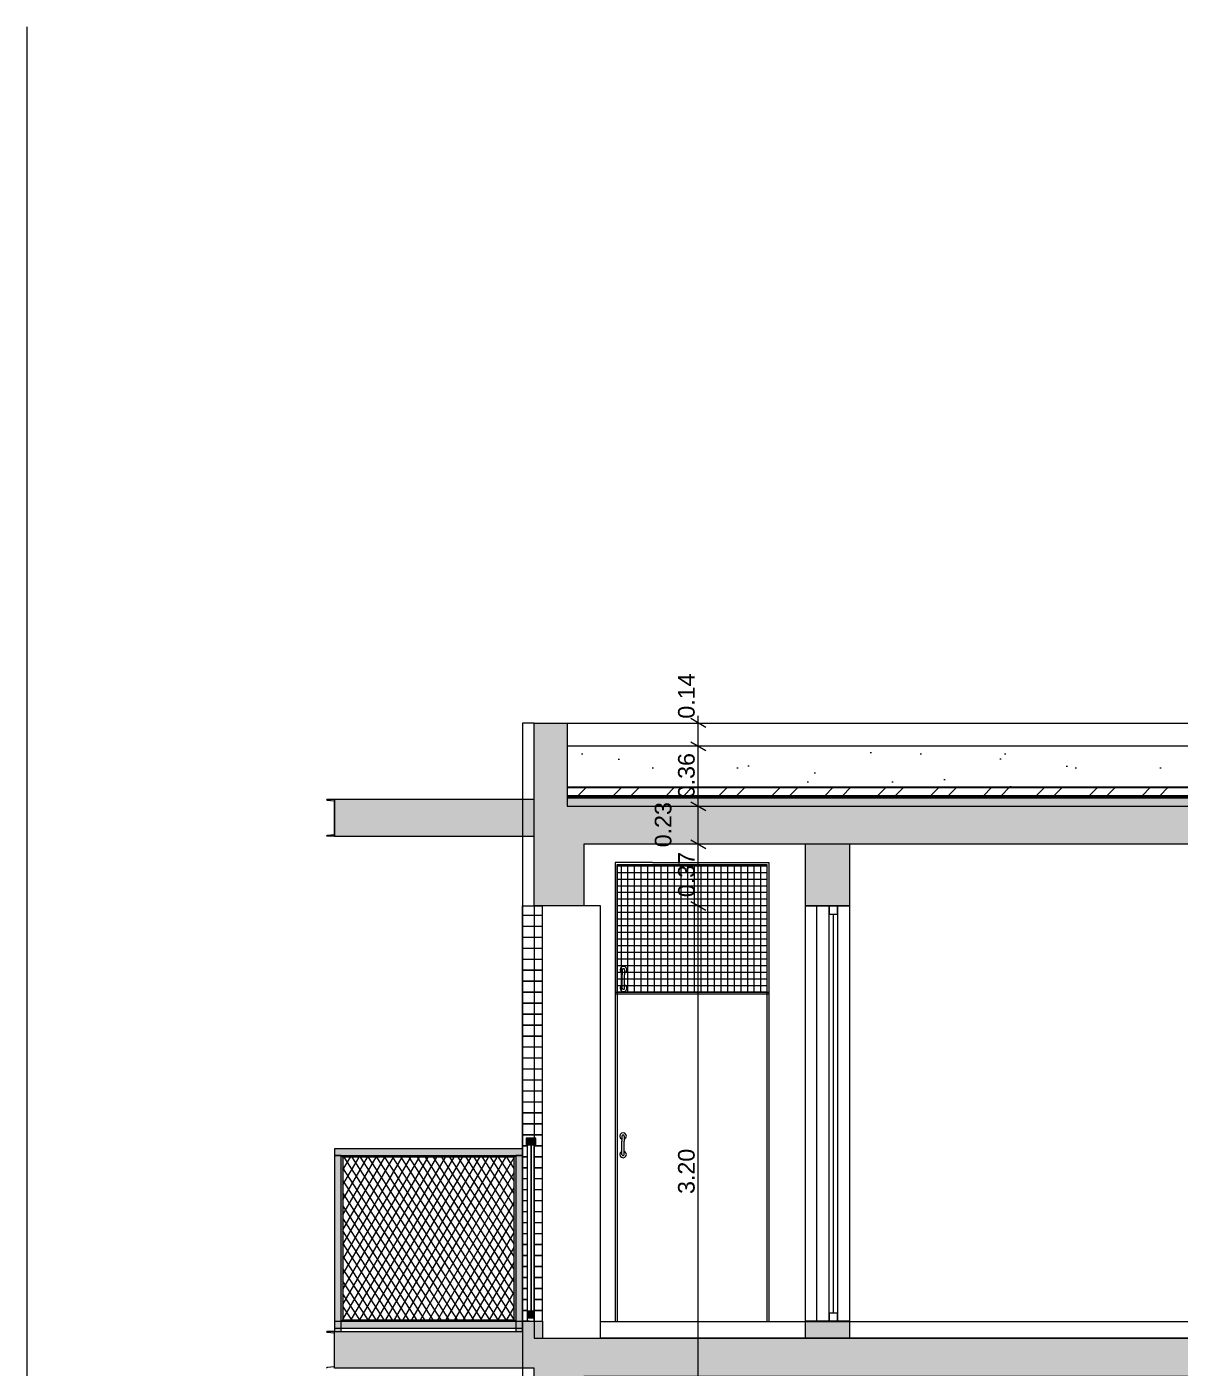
# Model space of a CAD drawing. Header units: millimetres. Extents: x 476244520 to 476657119, y 4620824743 to 4621446928.
# Drawn here: x 476521630 to 476528569, y 4621133089 to 4621141157 of the extents above; entities that cross this region are included whole.
import ezdxf

# ---------------------------------------------------------------- set-up
doc = ezdxf.new("R2010")
doc.units = ezdxf.units.MM
doc.header["$MEASUREMENT"] = 0
for name, color, linetype, lineweight in [('0_0 Architecture_Pen_No__7', 7, 'Continuous', 0), ('2D Drafting - General_Pen_No__250_Pen_No__7', 7, 'Continuous', 0), ('2D Drafting - General_Pen_No__250_Pen_No__7_Pen_No__250', 7, 'Continuous', 0), ('2D Drafting - General_Pen_No__250_Pen_No__7_Pen_No__7', 7, 'Continuous', 0), ('Dimensioning - General_Pen_No__142', 142, 'Continuous', 0), ('gegmebi_Pen_No__7_Pen_No__250', 7, 'Continuous', 0), ('gegmebi_Pen_No__7_Pen_No__7', 7, 'Continuous', 0), ('kar-panjara_Pen_No__7_Pen_No__250', 7, 'Continuous', 0), ('New_2D Drafting - General_Pen_No__250', 7, 'Continuous', 0), ('New_2D Drafting - General_Pen_No__250_Pen_No__7_Pen_No__250', 7, 'Continuous', 0), ('New_2D Drafting - General_Pen_No__30_Pen_No__9_Pen_No__9_Pen_No__255', 255, 'Continuous', 0), ('New_2D Drafting - General_Pen_No__30_Pen_No__9_Pen_No__9_Pen_No__4', 7, 'Continuous', 0), ('New_2D Drafting - General_Pen_No__30_Pen_No__9_Pen_No__9_Pen_No__7', 7, 'Continuous', 0), ('New_2D Drafting - General_Pen_No__4', 7, 'Continuous', 0), ('New_2D Drafting - General_Pen_No__7', 7, 'Continuous', 0), ('New_reg_nak_Pen_No__7', 7, 'Continuous', 0), ('New_Structural - Bearing_Pen_No__1', 1, 'Continuous', 0), ('New_Structural - Bearing_Pen_No__250', 7, 'Continuous', 0), ('Structural - Bearing_Pen_No__250', 7, 'Continuous', 0), ('Structural - Bearing_Pen_No__7', 7, 'Continuous', 0)]:
    doc.layers.add(name, color=color, linetype=linetype, lineweight=lineweight)
doc.layers.add('Dimensioning - General', color=7, linetype='Continuous')
doc.layers.add('New_2D Drafting - General_Pen_No__254', color=7, linetype='Continuous', lineweight=0, true_color=0xcccccc)
doc.styles.add('GENERATED_STYLE_2', font='arial.ttf')
doc.dimstyles.new('GENERATED_STYLE__13', dxfattribs={"dimtxt": 100, "dimasz": 68.640772, "dimexe": 0.18, "dimexo": 0.0625, "dimgap": 0.09, "dimtad": 1, "dimlfac": 0.001, "dimzin": 0, "dimdsep": 46, "dimtxsty": 'GENERATED_STYLE_2', "dimblk": 'ARROWHEAD_2', "dimblk1": 'ARROWHEAD_2', "dimblk2": 'ARROWHEAD_2', "dimcen": 0.09, "dimse1": 1, "dimse2": 1, "dimclrd": 142, "dimclre": 142, "dimclrt": 142, "dimadec": 0, "dimazin": 0, "dimtfac": 1, "dimtdec": 4, "dimtmove": 0, "dimatfit": 3, "dimfxl": 1, "dimtolj": 1, "dimtzin": 0, "dimarcsym": 0})
pattern_1 = [(60, (476844527.15, 4621385791.044), (-38.971143, 22.5), []), (122.833095, (476844527.15, 4621385791.044), (36.8060797, 18.75), [])]
pattern_2 = [(45, (476844527.15, 4621385791.04), (-459.6194, 459.6194), []), (45, (476844435.2, 4621385883), (-459.6194, 459.6194), [])]

# ---------------------------------------------------------------- blocks, each defined once
blk = doc.blocks.new('*D592', base_point=(476844527.1, 4621385791))
at = {"layer": 'Dimensioning - General_Pen_No__142', "color": 142, "linetype": 'Continuous', "lineweight": 0, "transparency": 16777216}
for p, q in [((476525624.4, 4621135896), (476525714.7, 4621135843.8)), ((476525669.6, 4621132669.9), (476525669.6, 4621135869.9)), ((476525624.4, 4621132696), (476525714.7, 4621132643.8))]:
    blk.add_line(p, q, dxfattribs=at)
at = {"layer": 'Dimensioning - General_Pen_No__142', "color": 142, "lineweight": 0, "transparency": 16777216, "insert": (476525649.6, 4621134136.9), "char_height": 100, "attachment_point": 7, "rotation": 90, "style": 'GENERATED_STYLE_2'}
blk.add_mtext('\\A1;{\\pql;\\fArial CYR|b0|i0|c204|p34;3.20}', dxfattribs=at)
blk = doc.blocks.new('ARROWHEAD_2')
at = {"color": 0, "linetype": 'Continuous', "lineweight": 0}
for p, q in [((0, 0), (-1, 0)), ((-0.38, -0.66), (0.38, 0.66))]:
    blk.add_line(p, q, dxfattribs=at)
blk = doc.blocks.new('*D593', base_point=(476844527.1, 4621385791))
at = {"layer": 'Dimensioning - General_Pen_No__142', "color": 142, "linetype": 'Continuous', "lineweight": 0, "transparency": 16777216}
for p, q in [((476525624.4, 4621136265.9), (476525714.7, 4621136213.8)), ((476525669.6, 4621135869.9), (476525669.6, 4621136239.8)), ((476525624.4, 4621135896), (476525714.7, 4621135843.8))]:
    blk.add_line(p, q, dxfattribs=at)
at = {"layer": 'Dimensioning - General_Pen_No__142', "color": 142, "lineweight": 0, "transparency": 16777216, "char_height": 100, "attachment_point": 7, "rotation": 90, "style": 'GENERATED_STYLE_2'}
for s, insert in [('\\A1;{\\pql;\\fArial CYR|b0|i0|c204|p34;0.23}', (476525509.6, 4621136221.8)), ('\\A1;{\\pql;\\fArial CYR|b0|i0|c204|p34;0.37}', (476525649.6, 4621135921.8))]:
    blk.add_mtext(s, dxfattribs=dict(at, insert=insert))
blk = doc.blocks.new('*D594', base_point=(476844527.1, 4621385791))
at = {"layer": 'Dimensioning - General_Pen_No__142', "color": 142, "linetype": 'Continuous', "lineweight": 0, "transparency": 16777216}
for p, q in [((476525624.4, 4621136496), (476525714.7, 4621136443.8)), ((476525669.6, 4621136239.8), (476525669.6, 4621136469.9)), ((476525624.4, 4621136265.9), (476525714.7, 4621136213.8))]:
    blk.add_line(p, q, dxfattribs=at)
blk = doc.blocks.new('*D595', base_point=(476844527.1, 4621385791))
at = {"layer": 'Dimensioning - General_Pen_No__142', "color": 142, "linetype": 'Continuous', "lineweight": 0, "transparency": 16777216}
for p, q in [((476525624.4, 4621136856), (476525714.7, 4621136803.8)), ((476525669.6, 4621136469.9), (476525669.6, 4621136829.9)), ((476525624.4, 4621136496), (476525714.7, 4621136443.8))]:
    blk.add_line(p, q, dxfattribs=at)
at = {"layer": 'Dimensioning - General_Pen_No__142', "color": 142, "lineweight": 0, "transparency": 16777216, "insert": (476525649.6, 4621136516.9), "char_height": 100, "attachment_point": 7, "rotation": 90, "style": 'GENERATED_STYLE_2'}
blk.add_mtext('\\A1;{\\pql;\\fArial CYR|b0|i0|c204|p34;0.36}', dxfattribs=at)
blk = doc.blocks.new('*D596', base_point=(476844527.1, 4621385791))
at = {"layer": 'Dimensioning - General_Pen_No__142', "color": 142, "linetype": 'Continuous', "lineweight": 0, "transparency": 16777216}
for p, q in [((476525714.7, 4621136943.4), (476525624.4, 4621136995.6)), ((476525669.6, 4621136969.5), (476525669.6, 4621137013.6)), ((476525669.6, 4621136829.9), (476525669.6, 4621136969.5)), ((476525624.4, 4621136856), (476525714.7, 4621136803.8))]:
    blk.add_line(p, q, dxfattribs=at)
at = {"layer": 'Dimensioning - General_Pen_No__142', "color": 142, "lineweight": 0, "transparency": 16777216, "insert": (476525649.6, 4621136995.6), "char_height": 100, "attachment_point": 7, "rotation": 90, "style": 'GENERATED_STYLE_2'}
blk.add_mtext('\\A1;{\\pql;\\fArial CYR|b0|i0|c204|p34;0.14}', dxfattribs=at)

msp = doc.modelspace()

# ---------------------------------------------------------------- hatches: boundary and pattern name
at = {"layer": '0_0 Architecture_Pen_No__7', "linetype": 'Continuous', "lineweight": 0}
h = msp.add_hatch(dxfattribs=at)
h.set_pattern_fill('CUT_STONE', style=0, pattern_type=2)
h.set_pattern_definition([(45, (476844527.15, 4621386591.04), (-254.55844, 254.55844), [0, -240, 0, -360]), (110, (476845327.15, 4621386591.04), (338.28934, 123.12725), [0, -176, 0, -304])])
h.paths.add_polyline_path([(476536941.944, 4621136829.917), (476524881.98, 4621136829.917), (476524881.98, 4621136584.157), (476536941.944, 4621136584.157)])
h = msp.add_hatch(dxfattribs=at)
h.set_pattern_fill('DOUBLE_1_4', style=0, pattern_type=2)
h.set_pattern_definition(pattern_2)
h.paths.add_polyline_path([(476536941.944, 4621136584.157), (476524881.98, 4621136584.157), (476524881.98, 4621136581.157), (476536941.944, 4621136581.157)])
h = msp.add_hatch(dxfattribs=at)
h.set_pattern_fill('STEEL', style=0, pattern_type=2)
h.set_pattern_definition([(45, (476844527.15, 4621385791.04), (-159.09903, 159.09903), []), (45, (476844474.12, 4621385844.08), (-159.09903, 159.09903), [])])
h.paths.add_polyline_path([(476536941.944, 4621136581.157), (476524881.98, 4621136581.157), (476524881.98, 4621136531.537), (476536941.944, 4621136531.537)])
h = msp.add_hatch(dxfattribs=at)
h.set_pattern_fill('DOUBLE_1_4', style=0, pattern_type=2)
h.set_pattern_definition(pattern_2)
h.paths.add_polyline_path([(476536941.944, 4621136531.537), (476524881.98, 4621136531.537), (476524881.98, 4621136528.537), (476536941.944, 4621136528.537)])
h = msp.add_hatch(dxfattribs=at)
h.set_pattern_fill('ALUMINUM', style=0, pattern_type=2)
h.set_pattern_definition([(45, (476844527.15, 4621385791.04), (-176.7767, 176.7767), []), (45, (476844491.8, 4621385826.4), (-176.7767, 176.7767), []), (45, (476844456.44, 4621385861.75), (-176.7767, 176.7767), [])])
h.paths.add_polyline_path([(476536941.944, 4621136528.537), (476524881.98, 4621136528.537), (476524881.98, 4621136520.537), (476536941.944, 4621136520.537)])
h = msp.add_hatch(dxfattribs=at)
h.set_pattern_fill('STRUCTURAL_CONCRETE', style=0, pattern_type=2)
h.set_pattern_definition([(0, (476844527.15, 4621385791.04), (0, 623.5383), [60, -300]), (0, (476844707.15, 4621386102.8), (0, 623.5383), [60, -300]), (60, (476844527.15, 4621385791.04), (-540, 311.7692), [60, -300]), (60, (476844887.15, 4621385791.04), (-540, 311.7692), [60, -300]), (120, (476844587.15, 4621385791.04), (540, 311.7692), [60, -300]), (120, (476844947.15, 4621385791.04), (540, 311.7692), [60, -300]), (0, (476844527.15, 4621385851.04), (0, 120.000005), [0, -120.000005, 0, -180.000007]), (45, (476844587.15, 4621385851.04), (-84.852817, 84.852817), [0, -90.000004, 0, -150.000006])])
h.paths.add_polyline_path([(476536941.944, 4621136519.537), (476524881.98, 4621136519.537), (476524881.98, 4621136469.917), (476536941.944, 4621136469.917)])
at = {"layer": '2D Drafting - General_Pen_No__250_Pen_No__7', "linetype": 'Continuous', "lineweight": 0}
for points in [[(476524682.326, 4621135869.916), (476524682.326, 4621136969.484), (476524881.98, 4621136969.484), (476524881.98, 4621136469.917), (476536941.944, 4621136469.917), (476536941.944, 4621136239.823), (476535432.393, 4621136239.823), (476535131.976, 4621136239.823), (476524981.976, 4621136239.823), (476524981.976, 4621135869.916)], [(476523482.346, 4621136509.107), (476523482.346, 4621136289.036), (476524681.812, 4621136289.036), (476524681.812, 4621136509.107)], [(476523482.346, 4621133309.107), (476524611.977, 4621133309.107), (476524611.977, 4621133370.916), (476524682.326, 4621133370.916), (476524731.977, 4621133370.916), (476524731.977, 4621133269.917), (476536941.944, 4621133269.917), (476536941.944, 4621133039.823), (476535432.393, 4621133039.823), (476535131.976, 4621133039.823), (476524981.976, 4621133039.823), (476524981.976, 4621132669.917), (476524682.226, 4621132669.917), (476524682.286, 4621133089.036), (476524681.812, 4621133089.036), (476524644.02, 4621133089.036), (476523482.346, 4621133089.036)]]:
    msp.add_hatch(color=7, dxfattribs=at).paths.add_polyline_path(points)
at = {"layer": '2D Drafting - General_Pen_No__250_Pen_No__7_Pen_No__7', "linetype": 'Continuous', "lineweight": 0}
for points in [[(476526312.478, 4621136239.823), (476526312.478, 4621135869.916), (476526582.138, 4621135869.916), (476526582.138, 4621136239.823)], [(476526312.478, 4621133371.971), (476526312.478, 4621133269.917), (476526582.138, 4621133269.917), (476526582.138, 4621133371.971)]]:
    msp.add_hatch(color=7, dxfattribs=at).paths.add_polyline_path(points)
at = {"layer": 'New_2D Drafting - General_Pen_No__250_Pen_No__7_Pen_No__250', "linetype": 'Continuous', "lineweight": 0}
h = msp.add_hatch(dxfattribs=at)
h.set_pattern_fill('BATT_INSULATION', style=0, pattern_type=2)
h.set_pattern_definition(pattern_1)
h.paths.add_polyline_path([(476524881.98, 4621136520.537), (476524881.98, 4621136519.537), (476536941.944, 4621136519.537), (476536941.944, 4621136520.537)])
at = {"layer": 'New_2D Drafting - General_Pen_No__254', "linetype": 'Continuous', "lineweight": 0, "true_color": 0xcccccc}
h = msp.add_hatch(dxfattribs=at)
h.set_pattern_fill('GRID_100X100', color=254, style=0, pattern_type=2)
h.set_pattern_definition([(0, (476844527.15, 4621385791.044), (0, 40), []), (90, (476844527.15, 4621385791.044), (-40, 0), [])])
h.paths.add_polyline_path([(476526082.134, 4621135349.846), (476525182.135, 4621135349.846), (476525182.135, 4621136117.846), (476526082.134, 4621136117.846)])
at = {"layer": 'New_2D Drafting - General_Pen_No__30_Pen_No__9_Pen_No__9_Pen_No__255', "linetype": 'Continuous', "lineweight": 0}
for points in [[(476523482.346, 4621134409.109), (476523482.346, 4621134369.109), (476524611.977, 4621134369.109), (476524611.977, 4621134409.109)], [(476523482.346, 4621133309.107), (476523522.353, 4621133309.107), (476523522.353, 4621134369.109), (476523482.346, 4621134369.109)], [(476523532.353, 4621133379.107), (476523522.353, 4621133369.107), (476523522.353, 4621134369.109), (476523532.353, 4621134359.109)], [(476523532.353, 4621134359.109), (476523522.353, 4621134369.109), (476524571.97, 4621134369.109), (476524561.97, 4621134359.109)], [(476524571.97, 4621133369.107), (476524561.97, 4621133379.107), (476524561.97, 4621134359.109), (476524571.97, 4621134369.109)], [(476524571.97, 4621133309.107), (476524611.977, 4621133309.107), (476524611.977, 4621134369.109), (476524571.97, 4621134369.109)], [(476523482.346, 4621133369.107), (476523482.346, 4621133329.107), (476524611.977, 4621133329.107), (476524611.977, 4621133369.107)], [(476523521.984, 4621133369.107), (476523531.984, 4621133379.107), (476524561.97, 4621133379.107), (476524571.97, 4621133369.107)]]:
    msp.add_hatch(color=255, dxfattribs=at).paths.add_polyline_path(points)
at = {"layer": 'New_2D Drafting - General_Pen_No__30_Pen_No__9_Pen_No__9_Pen_No__4', "linetype": 'Continuous', "lineweight": 0}
for points in [[(476524633.547, 4621134431.918), (476524693.547, 4621134431.918), (476524693.547, 4621134471.918), (476524665.547, 4621134471.918), (476524663.547, 4621134471.918), (476524633.547, 4621134471.918)], [(476524643.547, 4621133391.916), (476524683.547, 4621133391.916), (476524683.547, 4621133431.916), (476524665.547, 4621133431.916), (476524663.547, 4621133431.916), (476524643.547, 4621133431.916)]]:
    msp.add_hatch(color=7, dxfattribs=at).paths.add_polyline_path(points)
at = {"layer": 'New_2D Drafting - General_Pen_No__7', "linetype": 'Continuous', "lineweight": 0}
h = msp.add_hatch(dxfattribs=at)
h.set_pattern_fill('BATT_INSULATION', style=0, pattern_type=2)
h.set_pattern_definition(pattern_1)
h.paths.add_polyline_path([(476524561.97, 4621134359.109), (476523532.353, 4621134359.109), (476523532.353, 4621133379.107), (476524561.97, 4621133379.107)])

# ---------------------------------------------------------------- linework, layer by layer
at = {"layer": '0_0 Architecture_Pen_No__7', "color": 7, "linetype": 'Continuous', "lineweight": 0, "flags": 128}
for points in [[(476536941.944, 4621136829.917), (476524881.98, 4621136829.917), (476524881.98, 4621136584.157), (476536941.944, 4621136584.157)], [(476536941.944, 4621136584.157), (476524881.98, 4621136584.157), (476524881.98, 4621136581.157), (476536941.944, 4621136581.157)], [(476536941.944, 4621136581.157), (476524881.98, 4621136581.157), (476524881.98, 4621136531.537), (476536941.944, 4621136531.537)], [(476536941.944, 4621136531.537), (476524881.98, 4621136531.537), (476524881.98, 4621136528.537), (476536941.944, 4621136528.537)], [(476536941.944, 4621136528.537), (476524881.98, 4621136528.537), (476524881.98, 4621136520.537), (476536941.944, 4621136520.537)], [(476536941.944, 4621136519.537), (476524881.98, 4621136519.537), (476524881.98, 4621136469.917), (476536941.944, 4621136469.917)]]:
    msp.add_lwpolyline(points, close=True, dxfattribs=at)
at = {"layer": '2D Drafting - General_Pen_No__250_Pen_No__7', "color": 7, "linetype": 'Continuous', "lineweight": 0, "flags": 128}
for points in [[(476524682.326, 4621135869.916), (476524682.326, 4621136969.484), (476524881.98, 4621136969.484), (476524881.98, 4621136469.917), (476536941.944, 4621136469.917), (476536941.944, 4621136239.823), (476535432.393, 4621136239.823), (476535131.976, 4621136239.823), (476524981.976, 4621136239.823), (476524981.976, 4621135869.916)], [(476523482.346, 4621136509.107), (476523482.346, 4621136289.036), (476524681.812, 4621136289.036), (476524681.812, 4621136509.107)], [(476523482.346, 4621133309.107), (476524611.977, 4621133309.107), (476524611.977, 4621133370.916), (476524682.326, 4621133370.916), (476524731.977, 4621133370.916), (476524731.977, 4621133269.917), (476536941.944, 4621133269.917), (476536941.944, 4621133039.823), (476535432.393, 4621133039.823), (476535131.976, 4621133039.823), (476524981.976, 4621133039.823), (476524981.976, 4621132669.917), (476524682.226, 4621132669.917), (476524682.286, 4621133089.036), (476524681.812, 4621133089.036), (476524644.02, 4621133089.036), (476523482.346, 4621133089.036)]]:
    msp.add_lwpolyline(points, close=True, dxfattribs=at)
at = {"layer": '2D Drafting - General_Pen_No__250_Pen_No__7_Pen_No__250', "color": 7, "linetype": 'Continuous', "lineweight": 0, "flags": 128}
for points in [[(476526312.478, 4621136239.823), (476526312.478, 4621135869.916), (476526582.138, 4621135869.916), (476526582.138, 4621136239.823)], [(476526312.478, 4621133371.971), (476526312.478, 4621133269.917), (476526582.138, 4621133269.917), (476526582.138, 4621133371.971)]]:
    msp.add_lwpolyline(points, close=True, dxfattribs=at)
at = {"layer": 'gegmebi_Pen_No__7_Pen_No__250', "color": 7, "linetype": 'Continuous', "lineweight": 0}
msp.add_line((476524682.238, 4621136969.484), (476536941.944, 4621136969.484), dxfattribs=at)
at = {"layer": 'gegmebi_Pen_No__7_Pen_No__250', "color": 7, "linetype": 'Continuous', "lineweight": 0, "flags": 128}
for points in [[(476526457.138, 4621135869.916), (476526507.138, 4621135869.916), (476526507.138, 4621133369.917), (476526457.138, 4621133369.917)], [(476526457.138, 4621135819.916), (476526507.138, 4621135819.916), (476526507.138, 4621135869.916), (476526457.138, 4621135869.916)], [(476526457.138, 4621133369.917), (476526507.138, 4621133369.917), (476526507.138, 4621133419.755), (476526457.138, 4621133419.755)], [(476531581.626, 4621133269.917), (476525082.326, 4621133269.917), (476525082.326, 4621133369.917), (476531581.626, 4621133369.917)]]:
    msp.add_lwpolyline(points, close=True, dxfattribs=at)
at = {"layer": 'gegmebi_Pen_No__7_Pen_No__7', "color": 7, "linetype": 'Continuous', "lineweight": 0}
msp.add_line((476526482.138, 4621135819.916), (476526482.138, 4621133419.755), dxfattribs=at)
at = {"layer": 'kar-panjara_Pen_No__7_Pen_No__250', "color": 7, "linetype": 'Continuous', "lineweight": 0, "flags": 128}
for points in [[(476524682.238, 4621135869.916), (476524682.238, 4621133269.917), (476525082.238, 4621133269.917), (476525082.238, 4621135869.916)], [(476526312.478, 4621135869.916), (476526312.478, 4621133269.917), (476526582.138, 4621133269.917), (476526582.138, 4621135869.916)], [(476526582.138, 4621135869.916), (476526382.138, 4621135869.916), (476526382.138, 4621133369.917), (476526582.138, 4621133369.917)]]:
    msp.add_lwpolyline(points, close=True, dxfattribs=at)
at = {"layer": 'New_2D Drafting - General_Pen_No__250', "color": 7, "linetype": 'Continuous', "lineweight": 0, "flags": 128}
msp.add_lwpolyline([(476526082.134, 4621135349.846), (476525182.135, 4621135349.846), (476525182.135, 4621136117.846), (476526082.134, 4621136117.846)], close=True, dxfattribs=at)
at = {"layer": 'New_2D Drafting - General_Pen_No__250_Pen_No__7_Pen_No__250', "color": 7, "linetype": 'Continuous', "lineweight": 0, "flags": 128}
msp.add_lwpolyline([(476524881.98, 4621136520.537), (476524881.98, 4621136519.537), (476536941.944, 4621136519.537), (476536941.944, 4621136520.537)], close=True, dxfattribs=at)
at = {"layer": 'New_2D Drafting - General_Pen_No__30_Pen_No__9_Pen_No__9_Pen_No__7', "color": 7, "linetype": 'Continuous', "lineweight": 0, "flags": 128}
for points in [[(476524633.547, 4621134431.918), (476524693.547, 4621134431.918), (476524693.547, 4621134471.918), (476524665.547, 4621134471.918), (476524663.547, 4621134471.918), (476524633.547, 4621134471.918)], [(476523482.346, 4621134409.109), (476523482.346, 4621134369.109), (476524611.977, 4621134369.109), (476524611.977, 4621134409.109)], [(476523482.346, 4621133309.107), (476523522.353, 4621133309.107), (476523522.353, 4621134369.109), (476523482.346, 4621134369.109)], [(476523532.353, 4621133379.107), (476523522.353, 4621133369.107), (476523522.353, 4621134369.109), (476523532.353, 4621134359.109)], [(476523532.353, 4621134359.109), (476523522.353, 4621134369.109), (476524571.97, 4621134369.109), (476524561.97, 4621134359.109)], [(476524571.97, 4621133369.107), (476524561.97, 4621133379.107), (476524561.97, 4621134359.109), (476524571.97, 4621134369.109)], [(476524571.97, 4621133309.107), (476524611.977, 4621133309.107), (476524611.977, 4621134369.109), (476524571.97, 4621134369.109)], [(476524643.547, 4621133391.916), (476524683.547, 4621133391.916), (476524683.547, 4621133431.916), (476524665.547, 4621133431.916), (476524663.547, 4621133431.916), (476524643.547, 4621133431.916)], [(476523482.346, 4621133369.107), (476523482.346, 4621133329.107), (476524611.977, 4621133329.107), (476524611.977, 4621133369.107)], [(476523521.984, 4621133369.107), (476523531.984, 4621133379.107), (476524561.97, 4621133379.107), (476524571.97, 4621133369.107)]]:
    msp.add_lwpolyline(points, close=True, dxfattribs=at)
at = {"layer": 'New_2D Drafting - General_Pen_No__4', "color": 7, "linetype": 'Continuous', "lineweight": 0, "flags": 128}
msp.add_lwpolyline([(476524561.97, 4621134359.109), (476523532.353, 4621134359.109), (476523532.353, 4621133379.107), (476524561.97, 4621133379.107)], close=True, dxfattribs=at)
at = {"layer": 'New_reg_nak_Pen_No__7', "color": 7, "linetype": 'Continuous', "lineweight": 0}
for p, q in [((476523482.346, 4621136509.036), (476523436.02, 4621136509.036)), ((476523482.346, 4621136289.036), (476523436.02, 4621136289.036)), ((476523482.346, 4621133309.036), (476523436.02, 4621133309.036))]:
    msp.add_line(p, q, dxfattribs=at)
at = {"layer": 'New_reg_nak_Pen_No__7', "color": 7, "linetype": 'Continuous', "lineweight": 0, "flags": 128}
msp.add_lwpolyline([(476524682.238, 4621136969.484), (476524611.967, 4621136969.483), (476524611.994, 4621130170.916), (476524612.138, 4621130170.916), (476524612.212, 4621123769.907), (476524682.139, 4621123769.909)], dxfattribs=at)
at = {"layer": 'New_Structural - Bearing_Pen_No__1', "color": 1, "linetype": 'Continuous', "lineweight": 0}
msp.add_line((476521630.359, 4621141156.705), (476521630.359, 4621114425.379), dxfattribs=at)
at = {"layer": 'New_Structural - Bearing_Pen_No__250', "color": 7, "linetype": 'Continuous', "lineweight": 0}
for p, q in [((476525394.134, 4621136129.846), (476525170.135, 4621136129.846)), ((476525170.135, 4621136129.846), (476525170.135, 4621135349.846)), ((476525182.135, 4621136117.846), (476525182.135, 4621135349.846)), ((476525182.135, 4621136117.846), (476526082.134, 4621136117.846)), ((476525394.134, 4621136129.846), (476526094.134, 4621136129.846)), ((476526082.134, 4621136117.846), (476526082.134, 4621135349.846)), ((476526094.134, 4621136129.846), (476526094.134, 4621135349.846)), ((476524611.977, 4621135813.916), (476524611.977, 4621135869.916)), ((476524611.977, 4621135869.916), (476524731.977, 4621135869.916)), ((476524693.742, 4621135870.916), (476524693.742, 4621135869.916)), ((476524731.977, 4621135813.916), (476524731.977, 4621135869.916)), ((476524611.977, 4621135813.916), (476524731.977, 4621135813.916)), ((476524611.977, 4621135747.916), (476524611.977, 4621135812.916)), ((476524611.977, 4621135812.916), (476524731.977, 4621135812.916)), ((476524693.742, 4621135813.916), (476524693.742, 4621135812.916)), ((476524731.977, 4621135747.916), (476524731.977, 4621135812.916)), ((476524611.977, 4621135747.916), (476524731.977, 4621135747.916)), ((476524611.977, 4621135681.916), (476524611.977, 4621135746.916)), ((476524611.977, 4621135746.916), (476524731.977, 4621135746.916)), ((476524611.977, 4621135681.916), (476524731.977, 4621135681.916)), ((476524611.977, 4621135615.916), (476524611.977, 4621135680.916)), ((476524611.977, 4621135680.916), (476524731.977, 4621135680.916)), ((476524693.742, 4621135747.916), (476524693.742, 4621135746.916)), ((476524693.742, 4621135681.916), (476524693.742, 4621135680.916)), ((476524731.977, 4621135681.916), (476524731.977, 4621135746.916)), ((476524731.977, 4621135615.916), (476524731.977, 4621135680.916)), ((476524611.977, 4621135615.916), (476524731.977, 4621135615.916)), ((476524611.977, 4621135549.916), (476524611.977, 4621135614.916)), ((476524611.977, 4621135614.916), (476524731.977, 4621135614.916)), ((476524693.742, 4621135615.916), (476524693.742, 4621135614.916)), ((476524731.977, 4621135549.916), (476524731.977, 4621135614.916)), ((476524611.977, 4621135549.916), (476524731.977, 4621135549.916)), ((476524611.977, 4621135483.916), (476524611.977, 4621135548.916)), ((476524611.977, 4621135548.916), (476524731.977, 4621135548.916)), ((476524693.742, 4621135549.916), (476524693.742, 4621135548.916)), ((476524731.977, 4621135483.916), (476524731.977, 4621135548.916)), ((476524611.977, 4621135483.916), (476524731.977, 4621135483.916)), ((476524611.977, 4621135417.916), (476524611.977, 4621135482.916)), ((476524611.977, 4621135482.916), (476524731.977, 4621135482.916)), ((476524693.742, 4621135483.916), (476524693.742, 4621135482.916)), ((476524731.977, 4621135417.916), (476524731.977, 4621135482.916)), ((476525202.587, 4621135494.846), (476525199.908, 4621135484.846)), ((476525199.908, 4621135484.846), (476525202.587, 4621135474.846)), ((476525209.908, 4621135502.166), (476525202.587, 4621135494.846)), ((476525202.587, 4621135474.846), (476525209.908, 4621135467.525)), ((476525219.908, 4621135504.846), (476525209.908, 4621135502.166)), ((476525209.908, 4621135467.525), (476525212.908, 4621135466.721)), ((476525213.845, 4621135488.346), (476525212.908, 4621135484.846)), ((476525212.908, 4621135484.846), (476525212.908, 4621135480.827)), ((476525212.908, 4621135480.827), (476525212.908, 4621135469.846)), ((476525212.908, 4621135469.846), (476525212.908, 4621135454.846)), ((476525212.908, 4621135404.846), (476525212.908, 4621135454.846)), ((476525216.408, 4621135490.908), (476525213.845, 4621135488.346)), ((476525219.908, 4621135491.846), (476525216.408, 4621135490.908)), ((476525229.908, 4621135502.166), (476525219.908, 4621135504.846)), ((476525223.408, 4621135490.908), (476525219.908, 4621135491.846)), ((476525225.97, 4621135488.346), (476525223.408, 4621135490.908)), ((476525226.908, 4621135484.846), (476525225.97, 4621135488.346)), ((476525226.908, 4621135484.846), (476525226.908, 4621135480.827)), ((476525226.908, 4621135480.827), (476525226.908, 4621135469.846)), ((476525226.908, 4621135469.846), (476525226.908, 4621135454.846)), ((476525226.908, 4621135466.721), (476525229.908, 4621135467.525)), ((476525226.908, 4621135404.846), (476525226.908, 4621135454.846)), ((476525237.228, 4621135494.846), (476525229.908, 4621135502.166)), ((476525229.908, 4621135467.525), (476525237.228, 4621135474.846)), ((476525239.908, 4621135484.846), (476525237.228, 4621135494.846)), ((476525237.228, 4621135474.846), (476525239.908, 4621135484.846)), ((476524611.977, 4621135417.916), (476524731.977, 4621135417.916)), ((476524611.977, 4621135351.916), (476524611.977, 4621135416.916)), ((476524611.977, 4621135416.916), (476524731.977, 4621135416.916)), ((476524611.977, 4621135351.916), (476524731.977, 4621135351.916)), ((476524611.977, 4621135285.916), (476524611.977, 4621135350.916)), ((476524611.977, 4621135350.916), (476524731.977, 4621135350.916)), ((476524693.742, 4621135417.916), (476524693.742, 4621135416.916)), ((476524693.742, 4621135351.916), (476524693.742, 4621135350.916)), ((476524731.977, 4621135351.916), (476524731.977, 4621135416.916)), ((476524731.977, 4621135285.916), (476524731.977, 4621135350.916)), ((476525170.135, 4621135349.846), (476525170.135, 4621133369.917)), ((476525170.135, 4621135349.846), (476526094.134, 4621135349.846)), ((476525182.135, 4621135349.846), (476525182.135, 4621133369.917)), ((476525202.587, 4621135384.846), (476525199.908, 4621135374.846)), ((476525199.908, 4621135374.846), (476525202.587, 4621135364.846)), ((476525209.908, 4621135392.166), (476525202.587, 4621135384.846)), ((476525202.587, 4621135364.846), (476525209.908, 4621135357.525)), ((476525212.908, 4621135392.97), (476525209.908, 4621135392.166)), ((476525209.908, 4621135357.525), (476525219.908, 4621135354.846)), ((476525212.908, 4621135389.846), (476525212.908, 4621135404.846)), ((476525212.908, 4621135378.865), (476525212.908, 4621135389.846)), ((476525212.908, 4621135374.846), (476525212.908, 4621135378.865)), ((476525212.908, 4621135374.846), (476525213.845, 4621135371.346)), ((476525213.845, 4621135371.346), (476525216.408, 4621135368.784)), ((476525216.408, 4621135368.784), (476525219.908, 4621135367.846)), ((476525219.908, 4621135367.846), (476525223.408, 4621135368.784)), ((476525219.908, 4621135354.846), (476525229.908, 4621135357.525)), ((476525223.408, 4621135368.784), (476525225.97, 4621135371.346)), ((476525225.97, 4621135371.346), (476525226.908, 4621135374.846)), ((476525226.908, 4621135389.846), (476525226.908, 4621135404.846)), ((476525229.908, 4621135392.166), (476525226.908, 4621135392.97)), ((476525226.908, 4621135378.865), (476525226.908, 4621135389.846)), ((476525226.908, 4621135374.846), (476525226.908, 4621135378.865)), ((476525237.228, 4621135384.846), (476525229.908, 4621135392.166)), ((476525229.908, 4621135357.525), (476525237.228, 4621135364.846)), ((476525239.908, 4621135374.846), (476525237.228, 4621135384.846)), ((476525237.228, 4621135364.846), (476525239.908, 4621135374.846)), ((476526082.134, 4621135349.846), (476526082.134, 4621133369.917)), ((476526094.134, 4621135349.846), (476526094.134, 4621133369.917)), ((476524611.977, 4621135285.916), (476524731.977, 4621135285.916)), ((476524611.977, 4621135219.916), (476524611.977, 4621135284.916)), ((476524611.977, 4621135284.916), (476524731.977, 4621135284.916)), ((476524693.742, 4621135285.916), (476524693.742, 4621135284.916)), ((476524731.977, 4621135219.916), (476524731.977, 4621135284.916)), ((476526094.134, 4621135337.846), (476525170.135, 4621135337.846)), ((476524611.977, 4621135219.916), (476524731.977, 4621135219.916)), ((476524611.977, 4621135153.916), (476524611.977, 4621135218.916)), ((476524611.977, 4621135218.916), (476524731.977, 4621135218.916)), ((476524693.742, 4621135219.916), (476524693.742, 4621135218.916)), ((476524731.977, 4621135153.916), (476524731.977, 4621135218.916)), ((476524611.977, 4621135153.916), (476524731.977, 4621135153.916)), ((476524611.977, 4621135087.916), (476524611.977, 4621135152.916)), ((476524611.977, 4621135152.916), (476524731.977, 4621135152.916)), ((476524693.742, 4621135153.916), (476524693.742, 4621135152.916)), ((476524731.977, 4621135087.916), (476524731.977, 4621135152.916)), ((476524611.977, 4621135087.916), (476524731.977, 4621135087.916)), ((476524611.977, 4621135021.916), (476524611.977, 4621135086.916)), ((476524611.977, 4621135086.916), (476524731.977, 4621135086.916)), ((476524693.742, 4621135087.916), (476524693.742, 4621135086.916)), ((476524731.977, 4621135021.916), (476524731.977, 4621135086.916)), ((476524611.977, 4621135021.916), (476524731.977, 4621135021.916)), ((476524611.977, 4621134955.916), (476524611.977, 4621135020.916)), ((476524611.977, 4621135020.916), (476524731.977, 4621135020.916)), ((476524611.977, 4621134955.916), (476524731.977, 4621134955.916)), ((476524611.977, 4621134889.916), (476524611.977, 4621134954.916)), ((476524611.977, 4621134954.916), (476524731.977, 4621134954.916)), ((476524693.742, 4621135021.916), (476524693.742, 4621135020.916)), ((476524693.742, 4621134955.916), (476524693.742, 4621134954.916)), ((476524731.977, 4621134955.916), (476524731.977, 4621135020.916)), ((476524731.977, 4621134889.916), (476524731.977, 4621134954.916)), ((476524611.977, 4621134889.916), (476524731.977, 4621134889.916)), ((476524611.977, 4621134823.916), (476524611.977, 4621134888.916)), ((476524611.977, 4621134888.916), (476524731.977, 4621134888.916)), ((476524693.742, 4621134889.916), (476524693.742, 4621134888.916)), ((476524731.977, 4621134823.916), (476524731.977, 4621134888.916)), ((476524611.977, 4621134823.916), (476524731.977, 4621134823.916)), ((476524611.977, 4621134757.916), (476524611.977, 4621134822.916)), ((476524611.977, 4621134822.916), (476524731.977, 4621134822.916)), ((476524693.742, 4621134823.916), (476524693.742, 4621134822.916)), ((476524731.977, 4621134757.916), (476524731.977, 4621134822.916)), ((476524611.977, 4621134757.916), (476524731.977, 4621134757.916)), ((476524611.977, 4621134691.916), (476524611.977, 4621134756.916)), ((476524611.977, 4621134756.916), (476524731.977, 4621134756.916)), ((476524693.742, 4621134757.916), (476524693.742, 4621134756.916)), ((476524731.977, 4621134691.916), (476524731.977, 4621134756.916)), ((476524611.977, 4621134691.916), (476524731.977, 4621134691.916)), ((476524611.977, 4621134625.916), (476524611.977, 4621134690.916)), ((476524611.977, 4621134690.916), (476524731.977, 4621134690.916)), ((476524611.977, 4621134625.916), (476524731.977, 4621134625.916)), ((476524611.977, 4621134559.916), (476524611.977, 4621134624.916)), ((476524611.977, 4621134624.916), (476524731.977, 4621134624.916)), ((476524693.742, 4621134691.916), (476524693.742, 4621134690.916)), ((476524693.742, 4621134625.916), (476524693.742, 4621134624.916)), ((476524731.977, 4621134625.916), (476524731.977, 4621134690.916)), ((476524731.977, 4621134559.916), (476524731.977, 4621134624.916)), ((476524611.977, 4621134559.916), (476524731.977, 4621134559.916)), ((476524611.977, 4621134493.916), (476524611.977, 4621134558.916)), ((476524611.977, 4621134558.916), (476524731.977, 4621134558.916)), ((476524693.742, 4621134559.916), (476524693.742, 4621134558.916)), ((476524731.977, 4621134493.916), (476524731.977, 4621134558.916)), ((476524611.977, 4621134493.916), (476524731.977, 4621134493.916)), ((476524611.977, 4621134427.916), (476524611.977, 4621134492.916)), ((476524611.977, 4621134492.916), (476524731.977, 4621134492.916)), ((476524683.547, 4621134471.918), (476524643.547, 4621134471.918)), ((476524693.742, 4621134493.916), (476524693.742, 4621134492.916)), ((476524731.977, 4621134427.916), (476524731.977, 4621134492.916)), ((476525199.908, 4621134494.846), (476525197.228, 4621134484.846)), ((476525197.228, 4621134484.846), (476525199.908, 4621134474.846)), ((476525207.228, 4621134502.166), (476525199.908, 4621134494.846)), ((476525199.908, 4621134474.846), (476525207.228, 4621134467.525)), ((476525217.228, 4621134504.846), (476525207.228, 4621134502.166)), ((476525207.228, 4621134467.525), (476525210.228, 4621134466.721)), ((476525211.166, 4621134488.346), (476525210.228, 4621134484.846)), ((476525210.228, 4621134484.846), (476525210.228, 4621134480.827)), ((476525210.228, 4621134480.827), (476525210.228, 4621134469.846)), ((476525210.228, 4621134469.846), (476525210.228, 4621134454.846)), ((476525213.728, 4621134490.908), (476525211.166, 4621134488.346)), ((476525217.228, 4621134491.846), (476525213.728, 4621134490.908)), ((476525227.228, 4621134502.166), (476525217.228, 4621134504.846)), ((476525220.728, 4621134490.908), (476525217.228, 4621134491.846)), ((476525223.29, 4621134488.346), (476525220.728, 4621134490.908)), ((476525224.228, 4621134484.846), (476525223.29, 4621134488.346)), ((476525224.228, 4621134484.846), (476525224.228, 4621134480.827)), ((476525224.228, 4621134480.827), (476525224.228, 4621134469.846)), ((476525224.228, 4621134469.846), (476525224.228, 4621134454.846)), ((476525224.228, 4621134466.721), (476525227.228, 4621134467.525)), ((476525234.549, 4621134494.846), (476525227.228, 4621134502.166)), ((476525227.228, 4621134467.525), (476525234.549, 4621134474.846)), ((476525237.228, 4621134484.846), (476525234.549, 4621134494.846)), ((476525234.549, 4621134474.846), (476525237.228, 4621134484.846)), ((476524611.977, 4621134427.916), (476524643.385, 4621134427.916)), ((476524611.977, 4621134361.916), (476524611.977, 4621134426.916)), ((476524611.977, 4621134426.916), (476524643.385, 4621134426.916)), ((476524663.547, 4621134431.918), (476524663.547, 4621133431.916)), ((476524665.547, 4621134431.918), (476524665.547, 4621133431.916)), ((476524683.385, 4621134427.916), (476524731.977, 4621134427.916)), ((476524683.385, 4621134426.916), (476524731.977, 4621134426.916)), ((476524693.742, 4621134426.916), (476524693.742, 4621134427.916)), ((476524731.977, 4621134361.916), (476524731.977, 4621134426.916)), ((476525199.908, 4621134384.846), (476525197.228, 4621134374.846)), ((476525207.228, 4621134392.166), (476525199.908, 4621134384.846)), ((476525210.228, 4621134392.97), (476525207.228, 4621134392.166)), ((476525210.228, 4621134404.846), (476525210.228, 4621134454.846)), ((476525210.228, 4621134389.846), (476525210.228, 4621134404.846)), ((476525210.228, 4621134378.865), (476525210.228, 4621134389.846)), ((476525210.228, 4621134374.846), (476525210.228, 4621134378.865)), ((476525224.228, 4621134404.846), (476525224.228, 4621134454.846)), ((476525224.228, 4621134389.846), (476525224.228, 4621134404.846)), ((476525227.228, 4621134392.166), (476525224.228, 4621134392.97)), ((476525224.228, 4621134378.865), (476525224.228, 4621134389.846)), ((476525224.228, 4621134374.846), (476525224.228, 4621134378.865)), ((476525234.549, 4621134384.846), (476525227.228, 4621134392.166)), ((476525237.228, 4621134374.846), (476525234.549, 4621134384.846)), ((476524611.977, 4621134361.916), (476524643.385, 4621134361.916)), ((476524611.977, 4621134295.916), (476524611.977, 4621134360.916)), ((476524611.977, 4621134360.916), (476524643.385, 4621134360.916)), ((476524683.385, 4621134361.916), (476524731.977, 4621134361.916)), ((476524683.385, 4621134360.916), (476524731.977, 4621134360.916)), ((476524693.742, 4621134360.916), (476524693.742, 4621134361.916)), ((476524731.977, 4621134295.916), (476524731.977, 4621134360.916)), ((476525197.228, 4621134374.846), (476525199.908, 4621134364.846)), ((476525199.908, 4621134364.846), (476525207.228, 4621134357.525)), ((476525207.228, 4621134357.525), (476525217.228, 4621134354.846)), ((476525210.228, 4621134374.846), (476525211.166, 4621134371.346)), ((476525211.166, 4621134371.346), (476525213.728, 4621134368.784)), ((476525213.728, 4621134368.784), (476525217.228, 4621134367.846)), ((476525217.228, 4621134367.846), (476525220.728, 4621134368.784)), ((476525217.228, 4621134354.846), (476525227.228, 4621134357.525)), ((476525220.728, 4621134368.784), (476525223.29, 4621134371.346)), ((476525223.29, 4621134371.346), (476525224.228, 4621134374.846)), ((476525227.228, 4621134357.525), (476525234.549, 4621134364.846)), ((476525234.549, 4621134364.846), (476525237.228, 4621134374.846)), ((476524611.977, 4621134295.916), (476524643.385, 4621134295.916)), ((476524611.977, 4621134229.916), (476524611.977, 4621134294.916)), ((476524611.977, 4621134294.916), (476524643.385, 4621134294.916)), ((476524611.977, 4621134229.916), (476524643.385, 4621134229.916)), ((476524611.977, 4621134163.916), (476524611.977, 4621134228.916)), ((476524611.977, 4621134228.916), (476524643.385, 4621134228.916)), ((476524683.385, 4621134295.916), (476524731.977, 4621134295.916)), ((476524683.385, 4621134294.916), (476524731.977, 4621134294.916)), ((476524683.385, 4621134229.916), (476524731.977, 4621134229.916)), ((476524683.385, 4621134228.916), (476524731.977, 4621134228.916)), ((476524693.742, 4621134294.916), (476524693.742, 4621134295.916)), ((476524693.742, 4621134228.916), (476524693.742, 4621134229.916)), ((476524731.977, 4621134229.916), (476524731.977, 4621134294.916)), ((476524731.977, 4621134163.916), (476524731.977, 4621134228.916)), ((476524611.977, 4621134163.916), (476524643.385, 4621134163.916)), ((476524611.977, 4621134097.916), (476524611.977, 4621134162.916)), ((476524611.977, 4621134162.916), (476524643.385, 4621134162.916)), ((476524683.385, 4621134163.916), (476524731.977, 4621134163.916)), ((476524683.385, 4621134162.916), (476524731.977, 4621134162.916)), ((476524693.742, 4621134162.916), (476524693.742, 4621134163.916)), ((476524731.977, 4621134097.916), (476524731.977, 4621134162.916)), ((476524611.977, 4621134097.916), (476524643.385, 4621134097.916)), ((476524611.977, 4621134031.916), (476524611.977, 4621134096.916)), ((476524611.977, 4621134096.916), (476524643.385, 4621134096.916)), ((476524683.385, 4621134097.916), (476524731.977, 4621134097.916)), ((476524683.385, 4621134096.916), (476524731.977, 4621134096.916)), ((476524693.742, 4621134096.916), (476524693.742, 4621134097.916)), ((476524731.977, 4621134031.916), (476524731.977, 4621134096.916)), ((476524611.977, 4621134031.916), (476524643.385, 4621134031.916)), ((476524611.977, 4621133965.916), (476524611.977, 4621134030.916)), ((476524611.977, 4621134030.916), (476524643.385, 4621134030.916)), ((476524683.385, 4621134031.916), (476524731.977, 4621134031.916)), ((476524683.385, 4621134030.916), (476524731.977, 4621134030.916)), ((476524693.742, 4621134030.916), (476524693.742, 4621134031.916)), ((476524731.977, 4621133965.916), (476524731.977, 4621134030.916)), ((476524611.977, 4621133965.916), (476524643.385, 4621133965.916)), ((476524611.977, 4621133899.916), (476524611.977, 4621133964.916)), ((476524611.977, 4621133964.916), (476524643.385, 4621133964.916)), ((476524611.977, 4621133899.916), (476524643.385, 4621133899.916)), ((476524611.977, 4621133833.916), (476524611.977, 4621133898.916)), ((476524611.977, 4621133898.916), (476524643.385, 4621133898.916)), ((476524683.385, 4621133965.916), (476524731.977, 4621133965.916)), ((476524683.385, 4621133964.916), (476524731.977, 4621133964.916)), ((476524683.385, 4621133899.916), (476524731.977, 4621133899.916)), ((476524683.385, 4621133898.916), (476524731.977, 4621133898.916)), ((476524693.742, 4621133964.916), (476524693.742, 4621133965.916)), ((476524693.742, 4621133898.916), (476524693.742, 4621133899.916)), ((476524731.977, 4621133899.916), (476524731.977, 4621133964.916)), ((476524731.977, 4621133833.916), (476524731.977, 4621133898.916)), ((476524611.977, 4621133833.916), (476524643.385, 4621133833.916)), ((476524611.977, 4621133767.916), (476524611.977, 4621133832.916)), ((476524611.977, 4621133832.916), (476524643.385, 4621133832.916)), ((476524683.385, 4621133833.916), (476524731.977, 4621133833.916)), ((476524683.385, 4621133832.916), (476524731.977, 4621133832.916)), ((476524693.742, 4621133832.916), (476524693.742, 4621133833.916)), ((476524731.977, 4621133767.916), (476524731.977, 4621133832.916)), ((476524611.977, 4621133767.916), (476524643.385, 4621133767.916)), ((476524611.977, 4621133701.916), (476524611.977, 4621133766.916)), ((476524611.977, 4621133766.916), (476524643.385, 4621133766.916)), ((476524683.385, 4621133767.916), (476524731.977, 4621133767.916)), ((476524683.385, 4621133766.916), (476524731.977, 4621133766.916)), ((476524693.742, 4621133766.916), (476524693.742, 4621133767.916)), ((476524731.977, 4621133701.916), (476524731.977, 4621133766.916)), ((476524611.977, 4621133701.916), (476524643.385, 4621133701.916)), ((476524611.977, 4621133635.916), (476524611.977, 4621133700.916)), ((476524611.977, 4621133700.916), (476524643.385, 4621133700.916)), ((476524683.385, 4621133701.916), (476524731.977, 4621133701.916)), ((476524683.385, 4621133700.916), (476524731.977, 4621133700.916)), ((476524693.742, 4621133700.916), (476524693.742, 4621133701.916)), ((476524731.977, 4621133635.916), (476524731.977, 4621133700.916)), ((476524611.977, 4621133635.916), (476524643.385, 4621133635.916)), ((476524611.977, 4621133569.916), (476524611.977, 4621133634.916)), ((476524611.977, 4621133634.916), (476524643.385, 4621133634.916)), ((476524683.385, 4621133635.916), (476524731.977, 4621133635.916)), ((476524683.385, 4621133634.916), (476524731.977, 4621133634.916)), ((476524693.742, 4621133634.916), (476524693.742, 4621133635.916)), ((476524731.977, 4621133569.916), (476524731.977, 4621133634.916)), ((476524611.977, 4621133569.916), (476524643.385, 4621133569.916)), ((476524611.977, 4621133503.916), (476524611.977, 4621133568.916)), ((476524611.977, 4621133568.916), (476524643.385, 4621133568.916)), ((476524611.977, 4621133503.916), (476524643.385, 4621133503.916)), ((476524611.977, 4621133437.916), (476524611.977, 4621133502.916)), ((476524611.977, 4621133502.916), (476524643.385, 4621133502.916)), ((476524683.385, 4621133569.916), (476524731.977, 4621133569.916)), ((476524683.385, 4621133568.916), (476524731.977, 4621133568.916)), ((476524683.385, 4621133503.916), (476524731.977, 4621133503.916)), ((476524683.385, 4621133502.916), (476524731.977, 4621133502.916)), ((476524693.742, 4621133568.916), (476524693.742, 4621133569.916)), ((476524693.742, 4621133502.916), (476524693.742, 4621133503.916)), ((476524731.977, 4621133503.916), (476524731.977, 4621133568.916)), ((476524731.977, 4621133437.916), (476524731.977, 4621133502.916)), ((476524611.977, 4621133437.916), (476524643.385, 4621133437.916)), ((476524611.977, 4621133371.916), (476524611.977, 4621133436.916)), ((476524611.977, 4621133436.916), (476524643.385, 4621133436.916)), ((476524643.547, 4621133431.916), (476524643.547, 4621133391.916)), ((476524663.547, 4621133431.916), (476524643.547, 4621133431.916)), ((476524683.547, 4621133431.916), (476524665.547, 4621133431.916)), ((476524683.385, 4621133437.916), (476524731.977, 4621133437.916)), ((476524683.385, 4621133436.916), (476524731.977, 4621133436.916)), ((476524683.547, 4621133431.916), (476524683.547, 4621133391.916)), ((476524693.742, 4621133436.916), (476524693.742, 4621133437.916)), ((476524731.977, 4621133371.916), (476524731.977, 4621133436.916)), ((476524611.977, 4621133371.916), (476524643.385, 4621133371.916)), ((476524683.547, 4621133391.916), (476524643.547, 4621133391.916)), ((476524683.385, 4621133371.916), (476524731.977, 4621133371.916)), ((476524693.742, 4621133371.916), (476524693.742, 4621133370.916)), ((476526082.134, 4621133369.917), (476526094.134, 4621133369.917))]:
    msp.add_line(p, q, dxfattribs=at)
at = {"layer": 'Structural - Bearing_Pen_No__250', "color": 7, "linetype": 'Continuous', "lineweight": 0}
for p, q in [((476524611.977, 4621135812.916), (476524611.977, 4621135813.916)), ((476524611.977, 4621135746.916), (476524611.977, 4621135747.916)), ((476524611.977, 4621135680.916), (476524611.977, 4621135681.916)), ((476524611.977, 4621135614.916), (476524611.977, 4621135615.916)), ((476524611.977, 4621135548.916), (476524611.977, 4621135549.916)), ((476524611.977, 4621135482.916), (476524611.977, 4621135483.916)), ((476524611.977, 4621135416.916), (476524611.977, 4621135417.916)), ((476524611.977, 4621135350.916), (476524611.977, 4621135351.916)), ((476524611.977, 4621135284.916), (476524611.977, 4621135285.916)), ((476524611.977, 4621135218.916), (476524611.977, 4621135219.916)), ((476524611.977, 4621135152.916), (476524611.977, 4621135153.916)), ((476524611.977, 4621135086.916), (476524611.977, 4621135087.916)), ((476524611.977, 4621135020.916), (476524611.977, 4621135021.916)), ((476524611.977, 4621134954.916), (476524611.977, 4621134955.916)), ((476524611.977, 4621134888.916), (476524611.977, 4621134889.916)), ((476524611.977, 4621134822.916), (476524611.977, 4621134823.916)), ((476524611.977, 4621134756.916), (476524611.977, 4621134757.916)), ((476524611.977, 4621134690.916), (476524611.977, 4621134691.916)), ((476524611.977, 4621134624.916), (476524611.977, 4621134625.916)), ((476524611.977, 4621134558.916), (476524611.977, 4621134559.916)), ((476524611.977, 4621134492.916), (476524611.977, 4621134493.916)), ((476524611.977, 4621134426.916), (476524611.977, 4621134427.916)), ((476524643.547, 4621133371.916), (476524643.547, 4621134431.918)), ((476524683.547, 4621133371.916), (476524683.547, 4621134431.918)), ((476524611.977, 4621134360.916), (476524611.977, 4621134361.916)), ((476524611.977, 4621134294.916), (476524611.977, 4621134295.916)), ((476524611.977, 4621134228.916), (476524611.977, 4621134229.916)), ((476524611.977, 4621134162.916), (476524611.977, 4621134163.916)), ((476524611.977, 4621134096.916), (476524611.977, 4621134097.916)), ((476524611.977, 4621134030.916), (476524611.977, 4621134031.916)), ((476524611.977, 4621133964.916), (476524611.977, 4621133965.916)), ((476524611.977, 4621133898.916), (476524611.977, 4621133899.916)), ((476524611.977, 4621133832.916), (476524611.977, 4621133833.916)), ((476524611.977, 4621133766.916), (476524611.977, 4621133767.916)), ((476524611.977, 4621133700.916), (476524611.977, 4621133701.916)), ((476524611.977, 4621133634.916), (476524611.977, 4621133635.916)), ((476524611.977, 4621133568.916), (476524611.977, 4621133569.916)), ((476524611.977, 4621133502.916), (476524611.977, 4621133503.916)), ((476524611.977, 4621133436.916), (476524611.977, 4621133437.916)), ((476524611.977, 4621133370.916), (476524611.977, 4621133371.916)), ((476524653.742, 4621133370.916), (476524611.977, 4621133370.916)), ((476524643.385, 4621133371.916), (476524683.385, 4621133371.916))]:
    msp.add_line(p, q, dxfattribs=at)
at = {"layer": 'Structural - Bearing_Pen_No__7', "color": 7, "linetype": 'Continuous', "lineweight": 0}
for p, q in [((476523436.02, 4621136506.612), (476523436.02, 4621136509.107)), ((476523436.42, 4621136505.081), (476523436.02, 4621136506.612)), ((476523437.558, 4621136503.784), (476523436.42, 4621136505.081)), ((476523439.261, 4621136502.916), (476523437.558, 4621136503.784)), ((476523440.483, 4621136502.657), (476523439.261, 4621136502.916)), ((476523477.884, 4621136498.667), (476523440.483, 4621136502.657)), ((476523479.106, 4621136498.407), (476523477.884, 4621136498.667)), ((476523480.809, 4621136497.54), (476523479.106, 4621136498.407)), ((476523481.947, 4621136496.243), (476523480.809, 4621136497.54)), ((476523482.346, 4621136494.712), (476523481.947, 4621136496.243)), ((476523482.346, 4621136303.502), (476523482.346, 4621136494.712)), ((476523436.02, 4621136291.602), (476523436.42, 4621136293.133)), ((476523436.02, 4621136289.107), (476523436.02, 4621136291.602)), ((476523436.42, 4621136293.133), (476523437.558, 4621136294.43)), ((476523437.558, 4621136294.43), (476523439.261, 4621136295.297)), ((476523439.261, 4621136295.297), (476523440.483, 4621136295.557)), ((476523440.483, 4621136295.557), (476523477.884, 4621136299.547)), ((476523477.884, 4621136299.547), (476523479.106, 4621136299.806)), ((476523479.106, 4621136299.806), (476523480.809, 4621136300.674)), ((476523480.809, 4621136300.674), (476523481.947, 4621136301.971)), ((476523481.947, 4621136301.971), (476523482.346, 4621136303.502)), ((476523436.02, 4621133306.612), (476523436.02, 4621133309.107)), ((476523436.42, 4621133305.081), (476523436.02, 4621133306.612)), ((476523437.558, 4621133303.784), (476523436.42, 4621133305.081)), ((476523439.261, 4621133302.916), (476523437.558, 4621133303.784)), ((476523440.483, 4621133302.657), (476523439.261, 4621133302.916)), ((476523477.884, 4621133298.667), (476523440.483, 4621133302.657)), ((476523479.106, 4621133298.407), (476523477.884, 4621133298.667)), ((476523480.809, 4621133297.54), (476523479.106, 4621133298.407)), ((476523481.947, 4621133296.243), (476523480.809, 4621133297.54)), ((476523482.346, 4621133294.712), (476523481.947, 4621133296.243)), ((476523482.346, 4621133103.502), (476523482.346, 4621133294.712)), ((476523436.02, 4621133091.602), (476523436.42, 4621133093.133)), ((476523436.02, 4621133089.107), (476523436.02, 4621133091.602)), ((476523436.42, 4621133093.133), (476523437.558, 4621133094.43)), ((476523437.558, 4621133094.43), (476523439.261, 4621133095.297)), ((476523439.261, 4621133095.297), (476523440.483, 4621133095.557)), ((476523440.483, 4621133095.557), (476523477.884, 4621133099.547)), ((476523477.884, 4621133099.547), (476523479.106, 4621133099.806)), ((476523479.106, 4621133099.806), (476523480.809, 4621133100.674)), ((476523480.809, 4621133100.674), (476523481.947, 4621133101.971)), ((476523481.947, 4621133101.971), (476523482.346, 4621133103.502))]:
    msp.add_line(p, q, dxfattribs=at)

# ---------------------------------------------------------------- dimensions: what is measured, and where the dimension line sits
at = {"layer": 'Dimensioning - General', "color": 142, "linetype": 'Continuous', "lineweight": 0}
for base, p1, p2, picture, middle in [((476525669.551, 4621136969.484), (476524881.98, 4621136829.917), (476525536.07, 4621136969.484), '*D596', (476525599.551, 4621137125.468)), ((476525669.551, 4621136829.917), (476524881.98, 4621136469.917), (476524881.98, 4621136829.917), '*D595', (476525599.551, 4621136646.77)), ((476525669.551, 4621136469.917), (476524981.976, 4621136239.823), (476524881.98, 4621136469.917), '*D594', (476525459.551, 4621136351.723)), ((476525669.551, 4621136239.823), (476525082.238, 4621135869.916), (476524981.976, 4621136239.823), '*D593', (476525599.551, 4621136051.723)), ((476525669.551, 4621135869.916), (476525082.238, 4621132669.916), (476525082.238, 4621135869.916), '*D592', (476525599.551, 4621134266.77))]:
    dim = msp.add_linear_dim(base=base, p1=p1, p2=p2, angle=90, dimstyle='GENERATED_STYLE__13', dxfattribs=at)
    dim.commit()
    dim.dimension.update_dxf_attribs({"geometry": picture, "text_midpoint": middle, "dimtype": 160, "text_rotation": 90})

doc.saveas('drawing.dxf')
